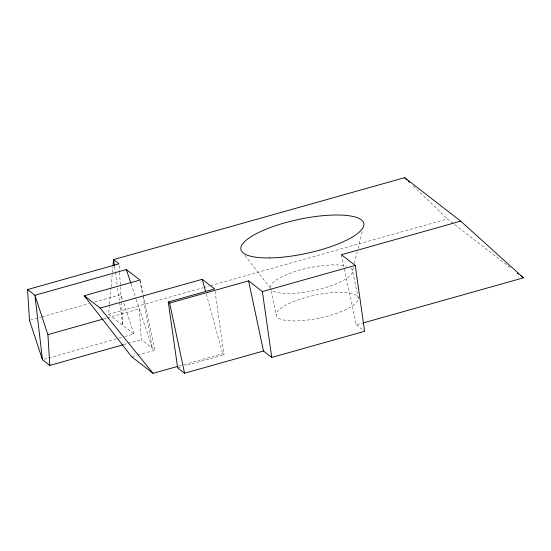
<?xml version="1.0" encoding="UTF-8"?>
<svg xmlns="http://www.w3.org/2000/svg" width="551" height="551" viewBox="0 0 551 551"><rect width="100%" height="100%" fill="white"/><g stroke="black" fill="none" stroke-linecap="round" stroke-linejoin="round"><path stroke-width="0.41" stroke-dasharray="2.75 2.07" d="M124.85 336.523L133.914 333.975L108.575 314.332L109.429 304.923M109.504 304.069L110.985 287.822M111.068 286.968L112.308 273.282M112.39 272.428L112.934 266.443M353.343 267.524L352.516 270.851L358.343 298.256A41.931 11.626 -12 0 1 297.712 320.875A41.931 11.626 -12 0 1 295.756 300.708A41.931 11.626 -12 0 1 358.343 298.256M354.369 263.378L357.255 251.752M358.074 248.432L362.606 230.166M30.305 320.124L41.015 317.114M41.835 316.88L88.801 303.663M94.565 302.038L120.931 294.613L122.79 300.24M108.575 314.332L203.03 287.739M203.856 287.512L209.662 285.879M210.489 285.645L447.46 218.94L511.913 268.888M103.919 318.857L106.391 318.161M107.218 317.934L139.348 308.884L141.276 339.678L154.859 350.202L137.247 355.161M44.108 359.252L118.258 338.376M119.085 338.149L121.557 337.453M123.975 344.547L127.267 343.617M128.094 343.39L141.276 339.678M131.641 356.738L136.448 355.381M178.455 366.181L183.373 364.796M184.192 364.569L222.694 353.728L224.078 354.803L184.984 365.809M177.649 367.868L181.727 366.725M341.413 254.727L356.325 324.87L362.117 323.244M356.325 324.87L364.617 331.296M413.195 185.921L447.46 218.94M244.919 255.437L269.976 287.608M131.138 283.985L135.904 298.442M136.166 299.248L152.331 348.246L142.695 295.205M123.844 303.449L133.914 333.975M206.343 294.186L222.694 353.728M271.078 290.887L276.203 314.972M140.119 280.886L154.859 350.202M139.947 280.053L142.544 294.365M215.055 291.472L224.078 354.803M114.512 266.353L115.228 271.416M115.345 272.256L117.136 284.915M117.611 288.283L122.859 325.407L121.365 301.459M119.112 265.534L119.484 271.519M119.539 272.38L120.4 286.065M120.449 286.919L121.31 300.605M350.829 268.117A41.931 11.626 -12 0 1 319.243 289.33A41.931 11.626 -12 0 1 270.534 288.304M270.376 287.56A41.931 11.626 -12 0 1 299.723 270.121A41.931 11.626 -12 0 1 346.448 266.147"/><path stroke-width="0.83" d="M113.01 265.589L113.554 259.604L404.634 177.67L460.726 221.137L523.45 277.828L362.944 323.01M123.148 344.781L49.824 365.423L42.461 359.713L29.478 320.358L27.55 289.571L119.002 263.826L113.554 259.604L114.394 265.506M177.636 366.415L153.061 373.33L131.641 356.738L84.234 295.735L139.947 280.053L126.365 269.529L34.913 295.274L27.55 289.571M84.234 295.735L100.124 308.05L202.258 279.302L214.69 288.938L168.269 302.003L177.649 367.868L184.557 373.22L263.481 351.008L271.767 357.434L364.617 331.296L355.23 265.43L341.413 254.727L460.726 221.137M49.824 365.423L47.896 334.629L103.092 319.091M168.269 302.003L169.653 303.078L248.57 280.858L262.386 291.569L271.767 357.434M262.386 291.569L355.23 265.43M517.341 273.096L518.698 274.15M520.736 275.727L523.45 277.828M404.634 177.67L407.079 180.025M408.305 181.203L409.524 182.381M100.124 308.05L153.061 373.33M126.365 269.529L130.869 283.186M47.896 334.629L34.913 295.274L42.461 359.713M202.258 279.302L205.661 291.706M248.57 280.858L263.481 351.008M169.653 303.078L184.557 373.22M269.391 257.923A62.8 17.418 -12 0 0 363.846 225.187A62.8 17.418 -12 0 0 273.847 226.289A62.8 17.418 -12 0 0 269.391 257.923"/></g></svg>
